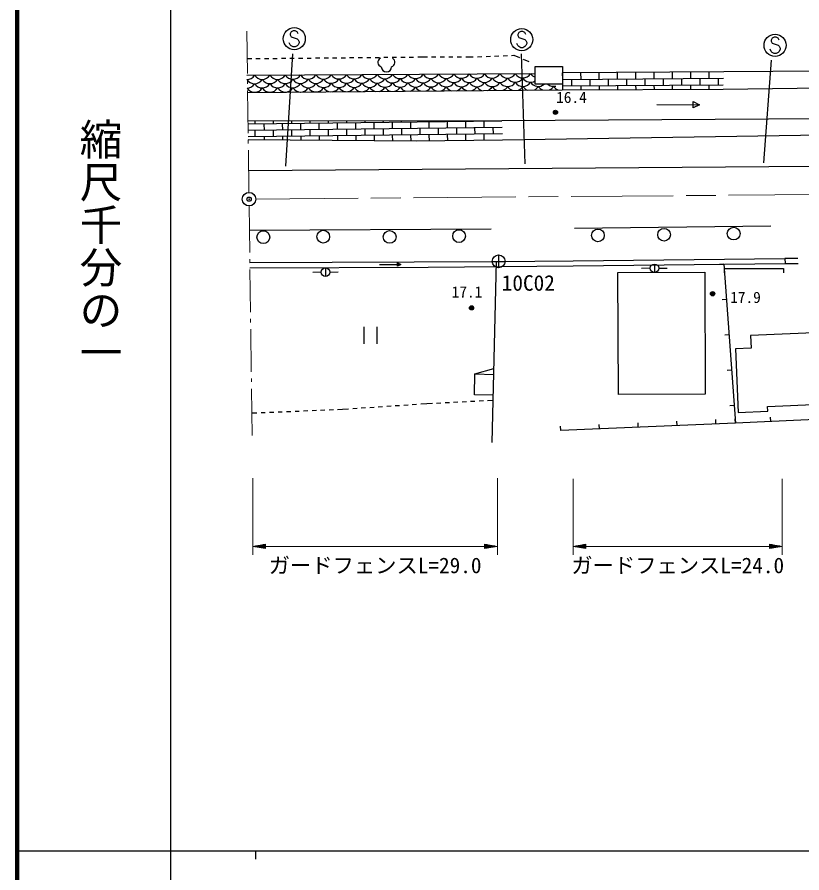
# Model space of a CAD drawing. Units: millimetres, scale not verified. Extents: x 40000 to 680000, y 20000 to 380000.
# Drawn here: x 40000 to 132119, y 202409 to 302850 of the extents above; entities that cross this region are included whole.
import ezdxf
from ezdxf.enums import TextEntityAlignment as Align

# ---------------------------------------------------------------- set-up
doc = ezdxf.new("R2010")
doc.units = ezdxf.units.MM
doc.header["$LTSCALE"] = 1000
doc.header["$PDMODE"] = 32
doc.header["$PDSIZE"] = 500
doc.linetypes.add('CHAIN', pattern=[18.5, 12, -1.5, 3.5, -1.5])
for name, color, linetype, lineweight in [('M-BGD', 7, 'Continuous', 25), ('M-BGD-HTXT', 7, 'Continuous', 13), ('M-BMK', 2, 'CHAIN', 13), ('M-BMK-SRVR', 3, 'Continuous', 25), ('M-STR-HTXT', 7, 'Continuous', 13), ('M-STR-STRC', 7, 'Continuous', 25), ('M-STR-STRD', 7, 'Continuous', 25), ('M-TTL', 2, 'Continuous', 140), ('M-TTL-BAND', 7, 'Continuous', 25)]:
    doc.layers.add(name, color=color, linetype=linetype, lineweight=lineweight)
doc.layers.add('M-OTRS', color=6, linetype='Continuous')
doc.styles.add('@ＭＳ ゴシック', font='')
doc.styles.add('ＭＳ ゴシック', font='')
doc.styles.get('@ＭＳ ゴシック').set_extended_font_data('@MS Gothic')
doc.styles.get('ＭＳ ゴシック').set_extended_font_data('MS Gothic')

msp = doc.modelspace()

# ---------------------------------------------------------------- linework, layer by layer
at = {"layer": 'M-BGD'}
for p, q in [((97047, 298325), (97547, 298344)), ((98046, 298364), (98325, 298375)), ((98325, 298375), (98960, 298107)), ((67013, 297975), (67533, 297980)), ((68033, 297985), (68533, 297990)), ((69033, 297995), (69533, 297999)), ((70033, 298004), (70533, 298009)), ((71032, 298014), (71532, 298019)), ((72032, 298024), (72532, 298029)), ((73032, 298034), (73532, 298038)), ((74032, 298043), (74532, 298048)), ((75032, 298053), (75532, 298058)), ((76032, 298063), (76532, 298068)), ((77032, 298073), (77532, 298078)), ((78032, 298082), (78532, 298087)), ((79032, 298092), (79532, 298097)), ((80032, 298102), (80532, 298107)), ((81032, 298112), (81532, 298117)), ((82032, 298122), (82532, 298126)), ((83032, 298131), (83532, 298136)), ((84032, 298141), (84532, 298146)), ((85032, 298151), (85532, 298156)), ((86032, 298161), (86532, 298166)), ((87032, 298170), (87551, 298175)), ((87551, 298175), (88161, 298175)), ((88661, 298175), (89161, 298175)), ((89661, 298175), (90161, 298175)), ((90661, 298175), (91161, 298175)), ((91661, 298175), (92161, 298175)), ((92661, 298175), (93271, 298175)), ((93271, 298175), (93550, 298186)), ((94049, 298206), (94549, 298226)), ((95049, 298246), (95548, 298265)), ((96048, 298285), (96547, 298305)), ((99420, 297912), (100055, 297643)), ((122947, 296418), (103997, 296292)), ((106147, 296307), (106152, 295557)), ((108297, 296321), (108302, 295571)), ((110447, 296335), (110452, 295585)), ((112597, 296349), (112602, 295599)), ((114747, 296363), (114752, 295613)), ((116897, 296378), (116902, 295628)), ((119047, 296392), (119052, 295642)), ((121197, 296406), (121202, 295656)), ((142245, 296543), (122947, 296418)), ((66970, 296025), (100757, 296218)), ((103990, 295542), (122922, 295667)), ((103997, 296292), (104002, 295542)), ((105077, 295549), (105082, 294799)), ((107227, 295564), (107232, 294814)), ((109377, 295578), (109382, 294828)), ((111527, 295592), (111532, 294842)), ((113677, 295606), (113682, 294856)), ((115827, 295621), (115832, 294871)), ((117977, 295635), (117982, 294885)), ((120127, 295649), (120132, 294899)), ((122277, 295663), (122282, 294913)), ((67000, 294001), (103979, 294326)), ((103979, 294326), (122879, 294382)), ((103983, 294792), (122897, 294917)), ((104007, 294792), (104010, 294326)), ((104038, 295011), (104018, 294326)), ((106157, 294807), (106160, 294332)), ((108307, 294821), (108310, 294339)), ((110457, 294835), (110460, 294345)), ((112607, 294849), (112610, 294352)), ((114757, 294863), (114760, 294358)), ((116907, 294878), (116910, 294365)), ((119057, 294892), (119060, 294371)), ((121207, 294906), (121210, 294377)), ((122879, 294382), (142477, 294671)), ((115108, 292611), (120107, 292552)), ((119353, 292186), (119362, 292936)), ((120107, 292552), (119353, 292186)), ((119362, 292936), (120107, 292552)), ((67107, 290686), (96907, 290700)), ((96908, 290652), (67112, 290284)), ((67940, 290294), (67935, 290686)), ((69024, 289557), (69015, 290307)), ((70089, 290321), (70085, 290687)), ((71174, 289584), (71164, 290334)), ((72239, 290347), (72235, 290688)), ((73323, 289610), (73314, 290360)), ((74389, 290374), (74385, 290689)), ((75473, 289637), (75464, 290387)), ((76539, 290400), (76535, 290690)), ((77623, 289664), (77614, 290414)), ((78689, 290427), (78686, 290691)), ((79773, 289690), (79764, 290440)), ((80839, 290453), (80836, 290692)), ((81923, 289717), (81914, 290467)), ((82988, 290480), (82986, 290693)), ((84073, 289743), (84063, 290493)), ((85138, 290506), (85136, 290694)), ((86222, 289770), (86213, 290520)), ((87288, 290533), (87286, 290695)), ((88372, 289796), (88363, 290546)), ((89438, 290559), (89436, 290696)), ((90522, 289823), (90513, 290573)), ((91588, 290586), (91586, 290697)), ((92672, 289849), (92663, 290599)), ((93738, 290613), (93737, 290698)), ((94822, 289876), (94813, 290626)), ((95887, 290639), (95887, 290699)), ((96907, 290700), (140598, 290992)), ((96936, 289902), (67122, 289534)), ((67958, 288794), (67949, 289544)), ((70108, 288821), (70099, 289571)), ((72258, 288847), (72249, 289597)), ((74408, 288874), (74398, 289624)), ((76557, 288900), (76548, 289650)), ((78707, 288927), (78698, 289677)), ((80857, 288953), (80848, 289703)), ((83007, 288980), (82998, 289730)), ((85157, 289007), (85148, 289756)), ((87307, 289033), (87297, 289783)), ((89456, 289060), (89447, 289810)), ((91606, 289086), (91597, 289836)), ((93756, 289113), (93747, 289863)), ((95906, 289139), (95897, 289889)), ((96963, 289152), (67132, 288784)), ((69038, 288428), (69033, 288807)), ((71188, 288410), (71183, 288834)), ((73338, 288392), (73333, 288861)), ((75489, 288374), (75483, 288887)), ((77639, 288355), (77632, 288914)), ((79790, 288337), (79782, 288940)), ((81940, 288319), (81932, 288967)), ((84090, 288301), (84082, 288993)), ((86241, 288282), (86232, 289020)), ((88391, 288296), (88382, 289046)), ((90541, 288323), (90531, 289073)), ((92690, 288349), (92681, 289099)), ((94840, 288376), (94831, 289126)), ((140473, 289071), (96990, 288403)), ((131655, 274533), (130132, 274520)), ((130132, 274520), (130138, 273920)), ((76199, 273419), (76199, 272419)), ((82528, 273802), (85028, 273814)), ((84652, 274000), (85028, 273814)), ((84654, 273625), (84652, 274000)), ((85028, 273814), (84654, 273625)), ((95761, 252912), (96263, 274170)), ((114311, 273366), (113311, 273355)), ((114811, 273872), (114811, 272872)), ((115311, 273373), (116311, 273374)), ((122947, 273845), (122449, 273808)), ((122985, 273335), (129963, 273335)), ((122985, 273335), (122985, 272835)), ((129963, 273335), (129963, 272835)), ((129963, 273335), (129963, 272835)), ((130138, 273920), (131664, 273933)), ((75699, 272903), (74699, 272869)), ((76698, 272925), (77698, 272937)), ((123251, 269702), (122753, 269666)), ((80714, 266484), (80714, 264484)), ((82214, 266484), (82214, 264484)), ((123555, 265560), (123057, 265523)), ((137227, 265963), (126104, 265478)), ((93740, 260989), (95967, 261611)), ((123859, 261417), (123360, 261381)), ((82401, 257113), (82900, 257147)), ((83398, 257180), (83897, 257214)), ((84396, 257248), (84895, 257281)), ((85394, 257315), (85893, 257348)), ((86392, 257382), (86891, 257415)), ((87389, 257449), (88093, 257496)), ((88093, 257496), (88740, 257529)), ((89239, 257555), (89739, 257580)), ((90238, 257605), (90737, 257631)), ((91237, 257656), (91736, 257682)), ((92235, 257707), (92735, 257732)), ((93234, 257758), (93733, 257783)), ((94233, 257809), (94732, 257834)), ((95232, 257860), (95879, 257892)), ((124163, 257275), (123664, 257238)), ((67548, 256389), (68131, 256413)), ((68630, 256434), (69130, 256454)), ((69629, 256475), (70129, 256496)), ((70629, 256517), (71128, 256537)), ((71628, 256558), (72127, 256579)), ((72627, 256599), (73126, 256620)), ((73626, 256641), (74126, 256662)), ((74625, 256682), (75125, 256703)), ((75624, 256724), (76124, 256745)), ((76623, 256765), (77123, 256786)), ((77623, 256807), (78205, 256831)), ((78205, 256831), (78909, 256878)), ((79407, 256912), (79906, 256945)), ((80405, 256979), (80904, 257013)), ((81403, 257046), (81902, 257080)), ((112920, 254721), (112899, 255220)), ((117478, 254914), (117457, 255413)), ((122036, 255107), (122015, 255606)), ((124315, 255203), (124293, 255703)), ((128456, 255386), (128434, 255885)), ((103804, 254335), (103782, 254834)), ((108362, 254528), (108340, 255027))]:
    msp.add_line(p, q, dxfattribs=at)
for points in [[(100793, 297039), (104038, 297039), (104038, 294976), (100793, 294976)], [(120724, 272906), (120776, 258613), (110585, 258576), (110533, 272869)]]:
    msp.add_lwpolyline(points, close=True, dxfattribs=at)
for points in [[(96990, 288403), (86840, 288277), (67136, 288444)], [(67321, 274061), (96263, 274170), (105265, 274260), (130132, 274520)], [(67323, 273411), (88247, 273490), (105272, 273660), (130138, 273920)], [(122947, 273845), (124315, 255203), (103804, 254335)], [(134411, 273218), (138517, 273218), (138808, 255842), (124315, 255203)], [(126104, 265478), (126169, 263995), (124314, 263914), (124640, 256432), (128104, 256583), (128079, 257143), (134340, 257416), (134170, 261298), (137424, 261440), (137227, 265963)], [(95893, 258496), (93682, 258517), (93740, 260989), (95950, 260909)]]:
    msp.add_lwpolyline(points, dxfattribs=at)
for centre, radius in [((103194, 291676), 250), ((103194, 291676), 204), ((103194, 291676), 159), ((103194, 291676), 114), ((103194, 291676), 68.2), ((103194, 291676), 22.7), ((68899, 277024), 750), ((75934, 277078), 750), ((83729, 277051), 750), ((91877, 277146), 750), ((108173, 277228), 750), ((115941, 277309), 750), ((124116, 277445), 750), ((76199, 272919), 500), ((114811, 273372), 500), ((121635, 270382), 250), ((121635, 270382), 204), ((121635, 270382), 159), ((121635, 270382), 114), ((121635, 270382), 68.2), ((121635, 270382), 22.7), ((93340, 268726), 250), ((93340, 268726), 204), ((93340, 268726), 159), ((93340, 268726), 114), ((93340, 268726), 68.2), ((93340, 268726), 22.7)]:
    msp.add_circle(centre, radius, dxfattribs=at)
for centre, radius, start, end in [((82884, 297540), 536, 116.08703, 255.33416), ((83813, 297540), 536, 284.66584, 63.91297), ((83348, 297021), 600, 180, 0), ((66967, 296585), 1060, 270.56665, 328.43503), ((67870, 296091), 1060, 212.67609, 328.43503), ((68767, 296596), 1060, 212.21662, 328.43503), ((69670, 296101), 1060, 212.21662, 328.43503), ((70567, 296606), 1060, 212.21662, 328.43503), ((71470, 296111), 1060, 212.21662, 328.43503), ((72367, 296616), 1060, 212.21662, 328.43503), ((73270, 296121), 1060, 212.21662, 328.43503), ((74167, 296626), 1060, 212.21662, 328.43503), ((75070, 296132), 1060, 212.21662, 328.43503), ((75967, 296637), 1060, 212.21662, 328.43503), ((76870, 296142), 1060, 212.21662, 328.43503), ((77767, 296647), 1060, 212.21662, 328.43503), ((78670, 296152), 1060, 212.21662, 328.43503), ((79567, 296657), 1060, 212.21662, 328.43503), ((80470, 296162), 1060, 212.21662, 328.43503), ((81367, 296667), 1060, 212.21662, 328.43503), ((82270, 296172), 1060, 212.21662, 328.43503), ((83167, 296678), 1060, 212.21662, 328.43503), ((84070, 296183), 1060, 212.21662, 328.43503), ((84967, 296688), 1060, 212.21662, 328.43503), ((85870, 296193), 1060, 212.21662, 328.43503), ((86767, 296698), 1060, 212.21662, 328.43503), ((87670, 296203), 1060, 212.21662, 328.43503), ((88567, 296708), 1060, 212.21662, 328.43503), ((89470, 296213), 1060, 212.21662, 328.43503), ((90367, 296719), 1060, 212.21662, 328.43503), ((91270, 296224), 1060, 212.21662, 328.43503), ((92167, 296729), 1060, 212.21662, 328.43503), ((93070, 296234), 1060, 212.21662, 328.43503), ((93967, 296739), 1060, 212.21662, 328.43503), ((94870, 296244), 1060, 212.21662, 328.43503), ((95767, 296749), 1060, 212.21662, 328.43503), ((96670, 296254), 1060, 212.21662, 328.43503), ((97567, 296759), 1060, 212.21662, 328.43503), ((98470, 296265), 1060, 212.21662, 328.43503), ((99367, 296770), 1060, 212.21662, 328.43503), ((100269, 296275), 1060, 212.21662, 299.59088), ((101167, 296780), 1060, 212.21662, 249.35621), ((66973, 295585), 1060, 271.0483, 328.43503), ((67876, 295091), 1060, 213.57769, 328.43503), ((68773, 295596), 1060, 212.21662, 328.43503), ((69676, 295101), 1060, 212.21662, 328.43503), ((70573, 295606), 1060, 212.21662, 328.43503), ((71476, 295111), 1060, 212.21662, 328.43503), ((72373, 295616), 1060, 212.21662, 328.43503), ((73276, 295121), 1060, 212.21662, 328.43503), ((74173, 295626), 1060, 212.21662, 328.43503), ((75076, 295132), 1060, 212.21662, 269.53411), ((75973, 295637), 1060, 212.21662, 328.43503), ((75076, 295132), 1060, 271.47347, 328.43503), ((76876, 295142), 1060, 212.21662, 264.53707), ((77773, 295647), 1060, 212.21662, 328.43503), ((76876, 295142), 1060, 276.47051, 328.43503), ((78676, 295152), 1060, 212.21662, 262.11782), ((79573, 295657), 1060, 212.21662, 328.43503), ((78676, 295152), 1060, 278.88975, 328.43503), ((80475, 295162), 1060, 212.21662, 260.25155), ((81373, 295667), 1060, 212.21662, 328.43503), ((80475, 295162), 1060, 280.75603, 328.43503), ((82275, 295172), 1060, 212.21662, 258.67357), ((83173, 295678), 1060, 212.21662, 328.43503), ((82275, 295172), 1060, 282.33401, 328.43503), ((84075, 295183), 1060, 212.21662, 257.28026), ((84973, 295688), 1060, 212.21662, 328.43503), ((84075, 295183), 1060, 283.72732, 328.43503), ((85875, 295193), 1060, 212.21662, 256.01822), ((86773, 295698), 1060, 212.21662, 328.43503), ((85875, 295193), 1060, 284.98935, 328.43503), ((87675, 295203), 1060, 212.21662, 254.85566), ((88573, 295708), 1060, 212.21662, 328.43503), ((87675, 295203), 1060, 286.15191, 328.43503), ((89475, 295213), 1060, 212.21662, 253.77181), ((90372, 295719), 1060, 212.21662, 328.43503), ((89475, 295213), 1060, 287.23576, 328.43503), ((91275, 295224), 1060, 212.21662, 252.75225), ((92172, 295729), 1060, 212.21662, 328.43503), ((91275, 295224), 1060, 288.25532, 328.43503), ((93075, 295234), 1060, 212.21662, 251.78646), ((93972, 295739), 1060, 212.21662, 328.43503), ((93075, 295234), 1060, 289.22111, 328.43503), ((94875, 295244), 1060, 212.21662, 250.8665), ((95772, 295749), 1060, 212.21662, 328.43503), ((94875, 295244), 1060, 290.14108, 328.43503), ((96675, 295254), 1060, 212.21662, 249.98619), ((97572, 295759), 1060, 212.21662, 328.43503), ((96675, 295254), 1060, 291.02138, 328.43503), ((98475, 295265), 1060, 212.21662, 249.14063), ((99372, 295770), 1060, 212.21662, 328.43503), ((98475, 295265), 1060, 291.86695, 328.43503), ((100275, 295275), 1060, 212.21662, 248.32583), ((101172, 295780), 1060, 212.21662, 310.68098), ((100275, 295275), 1060, 292.68174, 328.43503), ((102075, 295285), 1060, 212.21662, 247.53852), ((102972, 295790), 1060, 230.17529, 284.29963), ((102075, 295285), 1060, 293.46906, 328.43503), ((103875, 295295), 1060, 212.21662, 246.77595), ((66979, 294585), 1060, 327.00664, 328.43503), ((68779, 294596), 1060, 212.21662, 213.63931), ((68779, 294596), 1060, 327.36827, 328.43503), ((70579, 294606), 1060, 212.21662, 213.27916), ((70579, 294606), 1060, 327.72842, 328.43503), ((72378, 294616), 1060, 212.21662, 212.92046), ((72378, 294616), 1060, 328.08711, 328.43503), ((74178, 294626), 1060, 212.21662, 212.56318)]:
    msp.add_arc(centre, radius, start, end, dxfattribs=at)
at = {"layer": 'M-BGD-HTXT'}
for p, q in [((67036, 296233), (66972, 301183)), ((67051, 295033), (67046, 295433)), ((67126, 289233), (67062, 294233)), ((67141, 288033), (67136, 288433)), ((67215, 282283), (67152, 287233)), ((67306, 275222), (67236, 280683)), ((67321, 274022), (67316, 274422)), ((67396, 268223), (67332, 273222)), ((67411, 267023), (67406, 267423)), ((67486, 261223), (67422, 266223)), ((67501, 260024), (67496, 260424)), ((67582, 253763), (67512, 259224))]:
    msp.add_line(p, q, dxfattribs=at)
at = {"layer": 'M-BMK'}
msp.add_line((68025, 281490), (166532, 282293), dxfattribs=at)
at = {"layer": 'M-BMK-SRVR'}
for p, q in [((96521, 274936), (96521, 273436)), ((95771, 274186), (97271, 274186))]:
    msp.add_line(p, q, dxfattribs=at)
for centre, radius in [((67225, 281483), 800), ((96521, 274186), 750)]:
    msp.add_circle(centre, radius, dxfattribs=at)
at = {"layer": 'M-OTRS'}
msp.add_point((67225, 281483), dxfattribs=at)
at = {"layer": 'M-STR-HTXT'}
for p, q in [((67669, 248733), (67669, 239733)), ((96372, 248733), (96372, 239733)), ((105270, 248661), (105270, 239733)), ((129811, 248661), (129811, 239733)), ((67669, 240733), (69169, 240983)), ((67669, 240733), (69169, 240483)), ((67669, 240733), (69169, 240733)), ((69169, 240783), (67969, 240783)), ((69169, 240683), (67969, 240683)), ((68269, 240833), (69169, 240833)), ((68269, 240633), (69169, 240633)), ((69169, 240883), (68569, 240883)), ((69169, 240583), (68569, 240583)), ((68869, 240933), (69169, 240933)), ((68869, 240533), (69169, 240533)), ((69169, 240483), (69169, 240983)), ((69169, 240733), (94872, 240733)), ((96372, 240733), (94872, 240983)), ((94872, 240983), (94872, 240483)), ((95172, 240933), (94872, 240933)), ((94872, 240883), (95472, 240883)), ((95772, 240833), (94872, 240833)), ((94872, 240783), (96072, 240783)), ((96372, 240733), (94872, 240483)), ((96372, 240733), (94872, 240733)), ((94872, 240683), (96072, 240683)), ((95772, 240633), (94872, 240633)), ((94872, 240583), (95472, 240583)), ((95172, 240533), (94872, 240533)), ((105270, 240733), (106770, 240983)), ((105270, 240733), (106770, 240483)), ((105270, 240733), (106770, 240733)), ((106770, 240783), (105570, 240783)), ((106770, 240683), (105570, 240683)), ((105870, 240833), (106770, 240833)), ((105870, 240633), (106770, 240633)), ((106770, 240883), (106170, 240883)), ((106770, 240583), (106170, 240583)), ((106470, 240933), (106770, 240933)), ((106470, 240533), (106770, 240533)), ((106770, 240483), (106770, 240983)), ((106770, 240733), (128311, 240733)), ((129811, 240733), (128311, 240983)), ((128311, 240983), (128311, 240483)), ((128611, 240933), (128311, 240933)), ((128311, 240883), (128911, 240883)), ((129211, 240833), (128311, 240833)), ((128311, 240783), (129511, 240783)), ((129811, 240733), (128311, 240483)), ((129811, 240733), (128311, 240733)), ((128311, 240683), (129511, 240683)), ((129211, 240633), (128311, 240633)), ((128311, 240583), (128911, 240583)), ((128611, 240533), (128311, 240533))]:
    msp.add_line(p, q, dxfattribs=at)
at = {"layer": 'M-STR-STRC'}
for p, q in [((72176, 301139), (72058, 300903)), ((72058, 300903), (72058, 300785)), ((72058, 300785), (72176, 300549)), ((72413, 301258), (72176, 301139)), ((72176, 300549), (72886, 300312)), ((72649, 301258), (72413, 301258)), ((72886, 301139), (72649, 301258)), ((73004, 300903), (72886, 301139)), ((98885, 301037), (98767, 300801)), ((98767, 300801), (98767, 300682)), ((98767, 300682), (98885, 300446)), ((99122, 301155), (98885, 301037)), ((98885, 300446), (99594, 300210)), ((99358, 301155), (99122, 301155)), ((99594, 301037), (99358, 301155)), ((99713, 300801), (99594, 301037)), ((128619, 300371), (128500, 300134)), ((128855, 300489), (128619, 300371)), ((129091, 300489), (128855, 300489)), ((129328, 300371), (129091, 300489)), ((129446, 300134), (129328, 300371)), ((72058, 299603), (71940, 299839)), ((72176, 299485), (72058, 299603)), ((72413, 299367), (72176, 299485)), ((72649, 299367), (72413, 299367)), ((72886, 299485), (72649, 299367)), ((72886, 300312), (73004, 300194)), ((73004, 299603), (72886, 299485)), ((73004, 300194), (73122, 299958)), ((73122, 299839), (73004, 299603)), ((73122, 299958), (73122, 299839)), ((98767, 299501), (98649, 299737)), ((98885, 299382), (98767, 299501)), ((99122, 299264), (98885, 299382)), ((99594, 299382), (99358, 299264)), ((99594, 300210), (99713, 300092)), ((99713, 299501), (99594, 299382)), ((99713, 300092), (99831, 299855)), ((99831, 299737), (99713, 299501)), ((99831, 299855), (99831, 299737)), ((128500, 300134), (128500, 300016)), ((128500, 300016), (128619, 299780)), ((128619, 299780), (129328, 299543)), ((129328, 299543), (129446, 299425)), ((129446, 299425), (129564, 299189)), ((71557, 285369), (72377, 298544)), ((99358, 299264), (99122, 299264)), ((99650, 285625), (99189, 298544)), ((128500, 298834), (128382, 299071)), ((128619, 298716), (128500, 298834)), ((128855, 298598), (128619, 298716)), ((129091, 298598), (128855, 298598)), ((129328, 298716), (129091, 298598)), ((129446, 298834), (129328, 298716)), ((129564, 299071), (129446, 298834)), ((129564, 299189), (129564, 299071)), ((127640, 285753), (128563, 297800))]:
    msp.add_line(p, q, dxfattribs=at)
for centre in [(72531, 300312), (99240, 300210), (128973, 299543)]:
    msp.add_circle(centre, 1300, dxfattribs=at)
at = {"layer": 'M-STR-STRD'}
for p, q in [((105445, 278086), (128471, 278361)), ((67272, 277830), (95651, 277993))]:
    msp.add_line(p, q, dxfattribs=at)
msp.add_lwpolyline([(67182, 284842), (199484, 285852), (314435, 287129)], dxfattribs=at)
at = {"layer": 'M-TTL'}
msp.add_line((40000, 380000), (40000, 20000), dxfattribs=at)
at = {"layer": 'M-TTL-BAND'}
for p, q in [((58000, 370000), (58000, 20000)), ((40000, 205000), (579000, 205000)), ((68000, 205000), (68000, 204000))]:
    msp.add_line(p, q, dxfattribs=at)

# ---------------------------------------------------------------- texts
at = {"layer": 'M-BGD', "style": 'ＭＳ ゴシック'}
for s, p in [('16.4', (103274, 292378)), ('17.1', (91012, 269538)), ('17.9', (123707, 268902))]:
    msp.add_text(s, height=1320, dxfattribs=at).set_placement(p, align=Align.BOTTOM_LEFT)
at = {"layer": 'M-BMK-SRVR', "style": 'ＭＳ ゴシック'}
msp.add_text('10C02', height=1833, dxfattribs=at).set_placement((96888, 270183), align=Align.BOTTOM_LEFT)
at = {"layer": 'M-STR-HTXT', "style": 'ＭＳ ゴシック'}
for s, p in [('ガードフェンスL=29.0', (82021, 237033)), ('ガードフェンスL=24.0', (117541, 237033))]:
    msp.add_text(s, height=1833, dxfattribs=at).set_placement(p, align=Align.BOTTOM_CENTER)
at = {"layer": 'M-TTL-BAND', "style": '@ＭＳ ゴシック'}
msp.add_text('縮尺千分の一', height=3666, rotation=270, dxfattribs=at).set_placement((49777, 261030), align=Align.MIDDLE_RIGHT)

doc.saveas('drawing.dxf')
